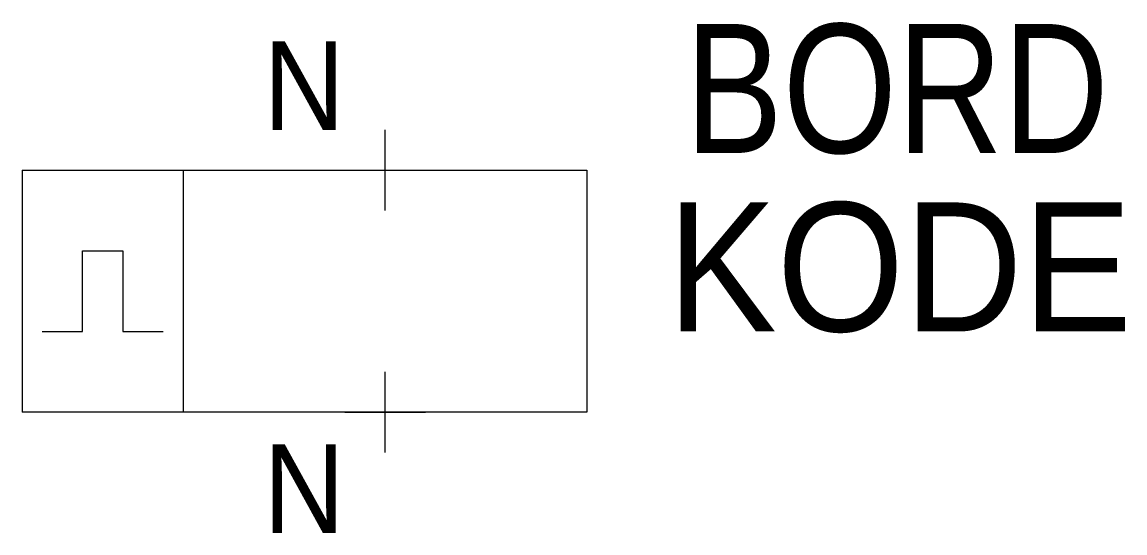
# Model space of a CAD drawing. Extents: x 116 to 143.3, y 177 to 189.7.
import ezdxf
from ezdxf.enums import TextEntityAlignment as Align

# ---------------------------------------------------------------- set-up
doc = ezdxf.new("R2010")
doc.units = 0
doc.header["$PDMODE"] = 2
doc.linetypes.add('DASHED', pattern=[0])
for name, color, linetype in [('1', 8, 'CONTINUOUS'), ('10', 8, 'DASHED'), ('11', 30, 'DASHED'), ('12', 30, 'DASHED'), ('3', 30, 'CONTINUOUS'), ('C', 7, 'CONTINUOUS')]:
    doc.layers.add(name, color=color, linetype=linetype)

msp = doc.modelspace()

# ---------------------------------------------------------------- linework, layer by layer
at = {"layer": '1', "color": 0}
for p, q in [((120, 180), (120, 186)), ((117.5, 182), (117.5, 184)), ((117.5, 184), (118.5, 184)), ((118.5, 184), (118.5, 182)), ((116.5, 182), (117.5, 182)), ((118.5, 182), (119.5, 182))]:
    msp.add_line(p, q, dxfattribs=at)
at = {"layer": '3', "color": 0}
for p, q in [((116, 186), (130, 186)), ((116, 186), (116, 180)), ((130, 186), (130, 180)), ((130, 180), (116, 180))]:
    msp.add_line(p, q, dxfattribs=at)
at = {"layer": 'C', "color": 0}
for p in [(125, 186), (125, 180)]:
    msp.add_point(p, dxfattribs=at)

# ---------------------------------------------------------------- texts
at = {"layer": '10', "color": 0, "width": 0.95}
for p in [(124, 187), (124, 177)]:
    msp.add_attdef('N', text='', height=2.2, dxfattribs=at).set_placement(p, align=Align.RIGHT)
at = {"layer": '11', "color": 0, "width": 0.85}
msp.add_attdef('BORD', (132.437, 186.427), '', height=3.2, dxfattribs=at)
at = {"layer": '12', "color": 0, "width": 0.95}
msp.add_attdef('KODE', (132, 182), '-K', height=3.2, dxfattribs=at)

doc.saveas('drawing.dxf')
